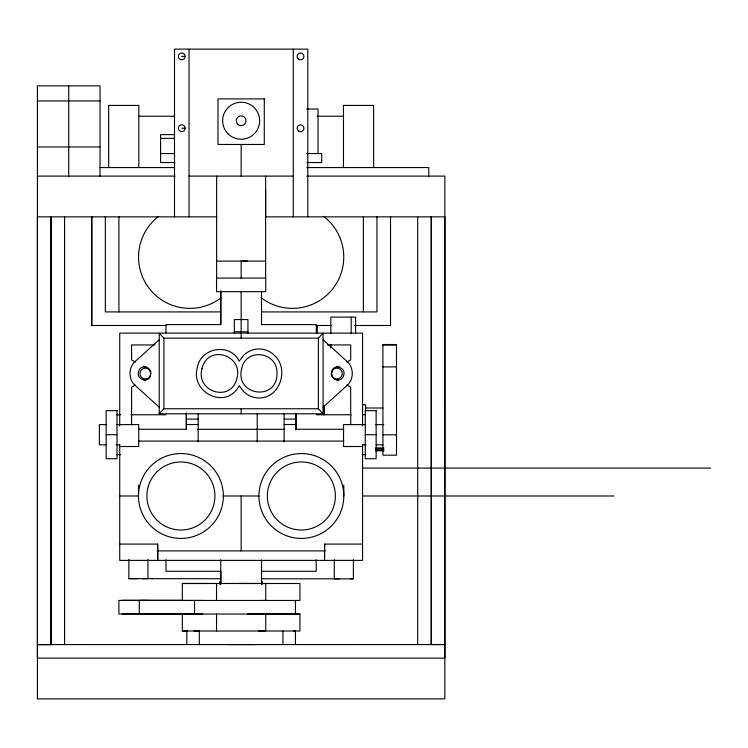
<?xml version="1.0" encoding="UTF-8"?>
<svg xmlns="http://www.w3.org/2000/svg" width="748" height="748" viewBox="0 0 748 748"><rect width="100%" height="100%" fill="white"/><g stroke="black" fill="none" stroke-linecap="round" stroke-linejoin="round"><path stroke-width="1.12" d="M100.026 176.107L100.026 85.87L37.419 85.87L37.428 644.645L50.995 644.626L50.986 216.855M166.019 325.492L91.761 325.492L91.761 216.855M220.669 578.728L128.862 578.643L128.88 559.401M147.964 559.429L147.945 578.662L143.008 578.653M186.346 429.315L186.346 413.139L186.346 429.277L138.539 429.277M186.822 644.589L186.822 631.003M194.536 614.033L194.536 600.448M199.305 644.589L199.314 631.013L194.106 631.003M220.772 584.123L220.772 571.294L165.972 571.294L165.972 559.635M220.772 559.738L220.772 584.001M165.972 332.692L165.972 324.604L220.772 324.604L220.772 291.664M265.634 278.078L265.634 176.107M265.634 189.693L265.634 216.855L444.864 216.855L444.845 698.866L37.428 698.866L37.419 216.855L216.649 216.855M282.959 644.589L282.959 631.013M295.451 644.598L295.451 631.022L293.599 631.003M295.46 614.033L295.46 600.457M295.89 429.913L295.899 413.625M324.034 405.51L324.034 414.757L324.034 405.846M334.309 559.607L334.291 578.84L339.227 578.84M353.393 559.616L353.374 578.859L261.566 578.774M417.702 644.458L417.702 216.855M306.633 176.107L444.864 176.107L444.845 644.552L37.409 644.589L37.428 658.128L444.845 658.128L444.845 644.542L431.269 644.542L431.297 216.509M131.554 424.714L131.611 387.109L135.482 385.014M324.613 544.095L324.529 560.392L324.613 544.095L362.556 544.095M159.212 413.794L163.906 408.754L163.906 338.152L159.212 333.122L159.212 413.794L323.071 413.794L323.071 333.122L318.377 338.152L318.377 408.754L323.071 413.794M159.212 339.732L134.21 362.359C128.609 368.418 128.609 378.488 134.21 384.556L159.212 407.183M323.071 407.183L348.072 384.556C353.673 378.488 353.673 368.418 348.072 362.359L323.071 339.732M144.205 380.311C153.452 378.357 152.087 367.614 143.242 366.221M339.04 366.221C330.195 367.614 328.83 378.357 338.077 380.311M346.801 362.032L350.672 359.947L350.737 344.94L327.418 344.94M431.269 644.495L431.287 216.855M237.817 583.477L244.465 583.477M181.764 56.399L185.158 56.399A3.394 3.394 0 0 1 180.062 59.335A3.394 3.394 0 0 1 180.062 53.454A3.394 3.394 0 0 1 185.158 56.399M37.419 100.943L100.026 100.943M306.68 109.021L318.04 109.021L318.04 153.564M138.81 116.221L174.368 116.221M317.096 116.221L343.472 116.221M181.764 128.235L185.158 128.235A3.394 3.394 0 0 1 180.062 131.181A3.394 3.394 0 0 1 180.062 125.299A3.394 3.394 0 0 1 185.158 128.235M174.471 134.621L160.577 134.621L160.577 162.531L174.808 162.531M160.577 138.361L174.219 138.361M37.419 146.982L100.026 146.982M160.577 153.564L174.808 153.564M306.68 153.564L321.705 153.564L321.705 162.531L306.989 162.531M100.138 167.552L174.723 167.552M306.774 167.552L428.763 167.552L428.763 176.107M37.419 176.107L175.172 176.107M189.029 176.107L293.263 176.107M216.649 261.108L265.634 261.117M220.744 311.916L105.337 311.916L105.337 216.462M261.548 311.916L376.945 311.916L376.945 216.462M316.03 325.502L331.168 325.492M354.449 325.502L390.531 325.502L390.531 216.462M234.348 331.766L247.934 331.766M163.906 338.152L318.377 338.152M154.864 344.94L131.545 344.94L131.611 359.947L135.482 362.032M382.901 345.09L396.487 345.09M382.92 366.903L396.505 366.903M362.266 404.733L365.585 404.733L365.585 410.951M365.557 408.006L382.901 408.006M163.906 408.754L318.377 408.754M116.501 414.757L120.512 414.757M131.003 414.757L165.972 414.757M316.311 414.757L351.279 414.757M362.939 414.757L365.267 414.757M186.346 419.086L198.155 419.086M284.128 419.086L295.937 419.086M186.346 424.518L198.155 424.518M284.128 424.518L295.937 424.518M106.31 424.612L99.362 424.612L99.362 444.836L106.151 444.836M116.735 424.612L138.745 424.612L138.745 446.519L119.727 446.519M365.417 424.612L343.538 424.612L343.538 446.519L362.556 446.519M375.776 424.612L383.836 424.612M197.715 429.315L284.792 429.315M343.743 429.277L295.937 429.277L295.937 413.102M106.151 434.7L117.015 434.7M365.267 434.7L376.132 434.7M382.92 434.812L396.505 434.812M138.408 441.086L343.874 441.086M116.333 444.836L119.727 444.836M362.556 444.836L365.95 444.836M376.132 444.836L382.92 444.836M375.861 447.912L383.883 447.912M375.861 448.8L383.883 448.8M375.861 450.053L383.883 450.053M375.861 450.782L383.883 450.782M116.501 454.644L120.512 454.644M362.303 454.644L365.763 454.644M362.331 468.08L710.6 468.08M119.727 495.989L138.474 495.989L138.474 485.2M223.353 495.989A42.44 42.44 0 0 0 159.689 459.235A42.44 42.44 0 0 0 159.689 532.744A42.44 42.44 0 0 0 223.353 495.989L258.93 495.989M362.556 495.989L614.155 495.989M119.727 544.095L157.669 544.095L157.753 560.392M157.089 550.883L325.193 550.883M261.51 571.294L316.198 571.294L316.198 559.635M128.862 578.643L138.399 578.643M143.401 578.653L144.009 578.653M152.33 578.662L151.881 578.662M350.821 578.859L352.719 578.859M261.622 581.785L262.417 581.785L262.417 584.076M182.334 583.487L299.948 583.487L299.948 600.457L182.334 600.457L182.334 583.487L207.187 583.487M241.136 583.477L258.714 583.487M262.445 583.477L265.746 583.477L265.746 600.457L262.445 600.457M122.083 600.279L183.316 600.279M149.46 600.429L118.904 600.429L118.895 614.005L149.46 614.005M202.727 600.457L139.268 600.429L139.268 614.005L202.727 614.033M122.083 613.809L183.316 613.865M182.334 631.013L299.948 631.013L299.948 614.043L182.334 614.043L182.334 631.013L187.729 631.022M247.504 614.033L299.948 614.043M258.537 631.013L265.736 631.013L265.736 614.033M227.551 644.589L254.713 644.589M261.51 614.033L262.445 614.033M247.485 261.117L241.136 261.108L241.136 278.078M346.801 385.014L350.672 387.109L350.728 424.714M157.716 560.392L157.669 544.095M373.626 167.552L373.626 105.421L343.472 105.421L343.472 167.552M363.369 216.462L363.369 311.916M362.556 425.799L362.556 333.122L119.727 333.122L119.727 425.799M362.556 444.443L362.556 560.392L119.727 560.392L119.727 444.443M355.609 333.253L355.609 317.133L330.822 317.133L330.822 333.561M351.195 317.133L351.195 333.253M343.809 485.2L343.809 495.989A42.44 42.44 0 0 1 280.154 532.744A42.44 42.44 0 0 1 280.154 459.235A42.44 42.44 0 0 1 343.809 495.989M330.822 344.417L330.822 347.764M317.246 325.96L317.246 333.561M316.311 332.692L316.311 324.604L261.51 324.604L261.51 291.664M307.793 216.855L307.793 49.134L174.499 49.134L174.499 216.855M293.263 49.134L293.263 216.855M284.128 413.588L284.128 441.909M261.753 581.785L261.753 584.076M261.51 559.981L261.51 584.123M257.2 413.401L257.2 441.862M247.934 333.122L247.934 319.546L234.348 319.546L234.348 333.122M241.136 144.467L241.136 176.107M241.136 291.636L241.136 338.152M241.136 408.754L241.136 413.794M241.136 495.989L241.136 550.883M220.772 290.879L220.772 324.604M220.445 584.095L220.445 581.785L219.641 581.785L219.641 584.095M216.649 176.107L216.649 278.078M216.537 583.477L216.537 600.457M216.537 614.033L216.537 631.013M198.155 413.588L198.155 441.909M189.029 49.134L189.029 216.855M138.81 167.552L138.81 105.421L108.666 105.421L108.666 167.552M118.913 216.462L118.913 311.916M91.761 216.462L91.761 325.502M68.723 85.87L68.723 176.107M64.58 216.855L64.58 644.552M50.995 216.518L50.995 644.589M148.085 378.217A5.423 5.423 0 0 1 139.951 373.523A5.423 5.423 0 0 1 148.085 368.829M334.197 368.829A5.423 5.423 0 0 1 342.332 373.523A5.423 5.423 0 0 1 334.197 378.217M323.678 216.368A51.303 51.303 0 0 1 333.141 288.298A51.303 51.303 0 0 1 261.211 297.769M221.071 297.769A51.303 51.303 0 0 1 149.142 288.298A51.303 51.303 0 0 1 158.613 216.368M241.651 368.699C234.732 395.655 277.143 401.844 276.994 373.458C277.976 351.841 245.999 347.044 241.651 368.699M138.548 371.728C135.93 379.666 148.889 383.64 150.582 375.187C153.2 367.24 140.241 363.276 138.548 371.728M197.453 367.137C189.758 392.55 226.177 410.587 239.192 385.725L243.203 391.111A21.729 21.729 0 0 0 259.032 397.992C279.743 398.16 289.354 369.531 274.862 355.805A21.729 21.729 0 0 0 243.203 355.805L239.192 361.191C230.393 342.659 201.034 347.231 197.453 367.137M202.044 368.455C195.237 391.859 231.076 403.144 236.873 378.46C243.67 355.057 207.841 343.771 202.044 368.455M331.701 371.728C329.083 379.666 342.042 383.64 343.734 375.187C346.352 367.24 333.393 363.276 331.701 371.728M264.296 98.904L217.986 98.904L217.986 144.467L264.296 144.467L264.296 98.904M265.736 278.078L216.546 278.078L216.546 291.664L265.736 291.664L265.736 278.078M396.487 344.51L382.901 344.51L382.92 455.177L396.505 455.177L396.487 344.51M117.015 410.68L106.151 410.68L106.151 458.72L117.015 458.72L117.015 410.68M376.132 410.68L365.267 410.68L365.267 458.72L376.132 458.72L376.132 410.68M237.686 124.196A4.89 4.89 0 0 0 245.868 121.999A4.89 4.89 0 0 0 239.874 116.015A4.89 4.89 0 0 0 237.686 124.196M228.056 133.817A18.504 18.504 0 0 0 259.014 125.524A18.504 18.504 0 0 0 236.349 102.859A18.504 18.504 0 0 0 228.056 133.817M298.826 59.335A3.394 3.394 0 0 0 303.922 56.399A3.394 3.394 0 0 0 298.826 53.454A3.394 3.394 0 0 0 298.826 59.335M298.826 131.181A3.394 3.394 0 0 0 303.922 128.235A3.394 3.394 0 0 0 298.826 125.299A3.394 3.394 0 0 0 298.826 131.181M284.362 525.451A34.015 34.015 0 0 0 335.394 495.989A34.015 34.015 0 0 0 284.362 466.528A34.015 34.015 0 0 0 284.362 525.451M163.906 525.451A34.015 34.015 0 0 0 214.928 495.989A34.015 34.015 0 0 0 163.906 466.528A34.015 34.015 0 0 0 163.906 525.451"/></g></svg>
